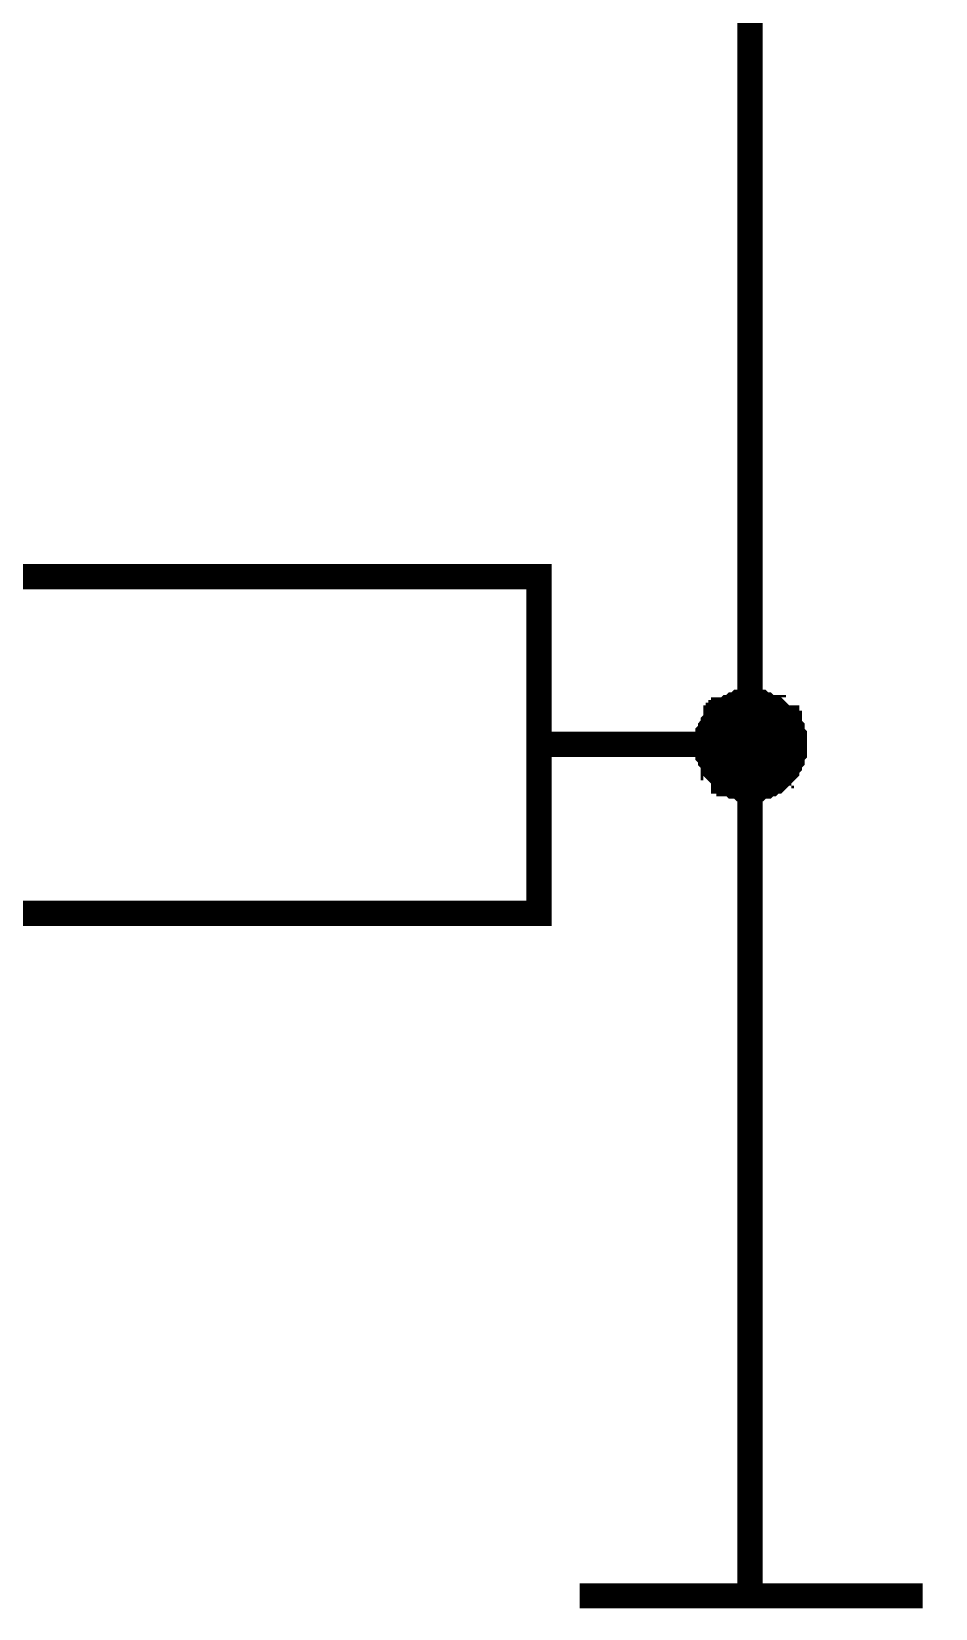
# Model space of a CAD drawing. Header units: millimetres. Extents: x 0 to 841, y 0 to 594.
# Drawn here: x 501.46 to 512.17, y 287.25 to 305.95 of the extents above; entities that cross this region are included whole.
import ezdxf

# ---------------------------------------------------------------- set-up
doc = ezdxf.new("R2010")
doc.units = ezdxf.units.MM
doc.layers.add('Sheet', color=255, linetype='Continuous')

msp = doc.modelspace()

# ---------------------------------------------------------------- linework, layer by layer
at = {"layer": 'Sheet', "const_width": 0.3}
for points in [[(509.973, 307.501), (509.973, 304.984)], [(509.973, 304.984), (509.973, 297.497), (509.973, 292.495)], [(509.476, 297.497), (509.476, 297.528), (509.476, 297.559), (509.476, 297.559), (509.476, 297.59), (509.476, 297.621), (509.507, 297.652), (509.507, 297.683), (509.507, 297.683), (509.538, 297.715), (509.538, 297.746), (509.538, 297.746), (509.569, 297.777), (509.569, 297.808), (509.6, 297.808), (509.6, 297.839), (509.631, 297.839), (509.631, 297.87), (509.662, 297.87), (509.662, 297.901), (509.693, 297.901), (509.724, 297.932), (509.724, 297.932), (509.755, 297.932), (509.786, 297.963), (509.786, 297.963), (509.817, 297.963), (509.848, 297.994), (509.88, 297.994), (509.911, 297.994), (509.911, 297.994), (509.942, 297.994), (509.973, 297.994)], [(509.476, 297.497), (509.476, 297.528), (509.476, 297.559), (509.476, 297.559), (509.476, 297.59), (509.476, 297.621), (509.507, 297.652), (509.507, 297.683), (509.507, 297.683), (509.538, 297.715), (509.538, 297.746), (509.538, 297.746), (509.569, 297.777), (509.569, 297.808), (509.6, 297.808), (509.6, 297.839), (509.631, 297.839), (509.631, 297.87), (509.662, 297.87), (509.662, 297.901), (509.693, 297.901), (509.724, 297.932), (509.724, 297.932), (509.755, 297.932), (509.786, 297.963), (509.786, 297.963), (509.817, 297.963), (509.848, 297.994), (509.88, 297.994), (509.911, 297.994), (509.911, 297.994), (509.942, 297.994), (509.973, 297.994)], [(509.476, 297.497), (509.476, 297.528), (509.476, 297.559), (509.476, 297.559), (509.476, 297.59), (509.476, 297.621), (509.507, 297.652), (509.507, 297.683), (509.507, 297.683), (509.538, 297.715), (509.538, 297.746), (509.538, 297.746), (509.569, 297.777), (509.569, 297.808), (509.6, 297.808), (509.6, 297.839), (509.631, 297.839), (509.631, 297.87), (509.662, 297.87), (509.662, 297.901), (509.693, 297.901), (509.724, 297.932), (509.724, 297.932), (509.755, 297.932), (509.786, 297.963), (509.786, 297.963), (509.817, 297.963), (509.848, 297.994), (509.88, 297.994), (509.911, 297.994), (509.911, 297.994), (509.942, 297.994), (509.973, 297.994)], [(509.476, 297.497), (509.476, 297.528), (509.476, 297.559), (509.476, 297.559), (509.476, 297.59), (509.476, 297.621), (509.507, 297.652), (509.507, 297.683), (509.507, 297.683), (509.538, 297.715), (509.538, 297.746), (509.538, 297.746), (509.569, 297.777), (509.569, 297.808), (509.6, 297.808), (509.6, 297.839), (509.631, 297.839), (509.631, 297.87), (509.662, 297.87), (509.662, 297.901), (509.693, 297.901), (509.724, 297.932), (509.724, 297.932), (509.755, 297.932), (509.786, 297.963), (509.786, 297.963), (509.817, 297.963), (509.848, 297.994), (509.88, 297.994), (509.911, 297.994), (509.911, 297.994), (509.942, 297.994), (509.973, 297.994)], [(509.476, 297.497), (509.476, 297.528), (509.476, 297.559), (509.476, 297.559), (509.476, 297.59), (509.476, 297.621), (509.507, 297.652), (509.507, 297.683), (509.507, 297.683), (509.538, 297.715), (509.538, 297.746), (509.538, 297.746), (509.569, 297.777), (509.569, 297.808), (509.6, 297.808), (509.6, 297.839), (509.631, 297.839), (509.631, 297.87), (509.662, 297.87), (509.662, 297.901), (509.693, 297.901), (509.724, 297.932), (509.724, 297.932), (509.755, 297.932), (509.786, 297.963), (509.786, 297.963), (509.817, 297.963), (509.848, 297.994), (509.88, 297.994), (509.911, 297.994), (509.911, 297.994), (509.942, 297.994), (509.973, 297.994)], [(509.476, 297.497), (509.476, 297.528), (509.476, 297.559), (509.476, 297.559), (509.476, 297.59), (509.476, 297.621), (509.507, 297.652), (509.507, 297.683), (509.507, 297.683), (509.538, 297.715), (509.538, 297.746), (509.538, 297.746), (509.569, 297.777), (509.569, 297.808), (509.6, 297.808), (509.6, 297.839), (509.631, 297.839), (509.631, 297.87), (509.662, 297.87), (509.662, 297.901), (509.693, 297.901), (509.724, 297.932), (509.724, 297.932), (509.755, 297.932), (509.786, 297.963), (509.786, 297.963), (509.817, 297.963), (509.848, 297.994), (509.88, 297.994), (509.911, 297.994), (509.911, 297.994), (509.942, 297.994), (509.973, 297.994)], [(509.476, 297.497), (509.476, 297.528), (509.476, 297.559), (509.476, 297.559), (509.476, 297.59), (509.476, 297.621), (509.507, 297.652), (509.507, 297.683), (509.507, 297.683), (509.538, 297.715), (509.538, 297.746), (509.538, 297.746), (509.569, 297.777), (509.569, 297.808), (509.6, 297.808), (509.6, 297.839), (509.631, 297.839), (509.631, 297.87), (509.662, 297.87), (509.662, 297.901), (509.693, 297.901), (509.724, 297.932), (509.724, 297.932), (509.755, 297.932), (509.786, 297.963), (509.786, 297.963), (509.817, 297.963), (509.848, 297.994), (509.88, 297.994), (509.911, 297.994), (509.911, 297.994), (509.942, 297.994), (509.973, 297.994)], [(509.476, 297.497), (509.476, 297.528), (509.476, 297.559), (509.476, 297.559), (509.476, 297.59), (509.476, 297.621), (509.507, 297.652), (509.507, 297.683), (509.507, 297.683), (509.538, 297.715), (509.538, 297.746), (509.538, 297.746), (509.569, 297.777), (509.569, 297.808), (509.6, 297.808), (509.6, 297.839), (509.631, 297.839), (509.631, 297.87), (509.662, 297.87), (509.662, 297.901), (509.693, 297.901), (509.724, 297.932), (509.724, 297.932), (509.755, 297.932), (509.786, 297.963), (509.786, 297.963), (509.817, 297.963), (509.848, 297.994), (509.88, 297.994), (509.911, 297.994), (509.911, 297.994), (509.942, 297.994), (509.973, 297.994)], [(509.476, 297.497), (509.476, 297.528), (509.476, 297.559), (509.476, 297.559), (509.476, 297.59), (509.476, 297.621), (509.507, 297.652), (509.507, 297.683), (509.507, 297.683), (509.538, 297.715), (509.538, 297.746), (509.538, 297.746), (509.569, 297.777), (509.569, 297.808), (509.6, 297.808), (509.6, 297.839), (509.631, 297.839), (509.631, 297.87), (509.662, 297.87), (509.662, 297.901), (509.693, 297.901), (509.724, 297.932), (509.724, 297.932), (509.755, 297.932), (509.786, 297.963), (509.786, 297.963), (509.817, 297.963), (509.848, 297.994), (509.88, 297.994), (509.911, 297.994), (509.911, 297.994), (509.942, 297.994), (509.973, 297.994)], [(509.476, 297.497), (509.476, 297.528), (509.476, 297.559), (509.476, 297.559), (509.476, 297.59), (509.476, 297.621), (509.507, 297.652), (509.507, 297.683), (509.507, 297.683), (509.538, 297.715), (509.538, 297.746), (509.538, 297.746), (509.569, 297.777), (509.569, 297.808), (509.6, 297.808), (509.6, 297.839), (509.631, 297.839), (509.631, 297.87), (509.662, 297.87), (509.662, 297.901), (509.693, 297.901), (509.724, 297.932), (509.724, 297.932), (509.755, 297.932), (509.786, 297.963), (509.786, 297.963), (509.817, 297.963), (509.848, 297.994), (509.88, 297.994), (509.911, 297.994), (509.911, 297.994), (509.942, 297.994), (509.973, 297.994)], [(509.973, 297.994), (509.973, 297.994)], [(509.973, 297.994), (510.004, 297.994), (510.035, 297.994), (510.035, 297.994), (510.066, 297.994), (510.097, 297.994), (510.128, 297.963), (510.159, 297.963), (510.159, 297.963), (510.19, 297.932), (510.221, 297.932), (510.252, 297.932), (510.252, 297.901), (510.283, 297.901), (510.314, 297.87), (510.314, 297.87), (510.345, 297.839), (510.345, 297.839), (510.376, 297.808), (510.407, 297.808), (510.407, 297.777), (510.407, 297.746), (510.439, 297.746), (510.439, 297.715), (510.47, 297.683), (510.47, 297.683), (510.47, 297.652), (510.47, 297.621), (510.501, 297.59), (510.501, 297.559), (510.501, 297.559), (510.501, 297.528), (510.501, 297.497)], [(509.973, 297.994), (509.973, 297.994)], [(509.973, 297.994), (510.004, 297.994), (510.035, 297.994), (510.035, 297.994), (510.066, 297.994), (510.097, 297.994), (510.128, 297.963), (510.159, 297.963), (510.159, 297.963), (510.19, 297.932), (510.221, 297.932), (510.252, 297.932), (510.252, 297.901), (510.283, 297.901), (510.314, 297.87), (510.314, 297.87), (510.345, 297.839), (510.345, 297.839), (510.376, 297.808), (510.407, 297.808), (510.407, 297.777), (510.407, 297.746), (510.439, 297.746), (510.439, 297.715), (510.47, 297.683), (510.47, 297.683), (510.47, 297.652), (510.47, 297.621), (510.501, 297.59), (510.501, 297.559), (510.501, 297.559), (510.501, 297.528), (510.501, 297.497)], [(509.973, 297.994), (509.973, 297.994)], [(509.973, 297.994), (510.004, 297.994), (510.035, 297.994), (510.035, 297.994), (510.066, 297.994), (510.097, 297.994), (510.128, 297.963), (510.159, 297.963), (510.159, 297.963), (510.19, 297.932), (510.221, 297.932), (510.252, 297.932), (510.252, 297.901), (510.283, 297.901), (510.314, 297.87), (510.314, 297.87), (510.345, 297.839), (510.345, 297.839), (510.376, 297.808), (510.407, 297.808), (510.407, 297.777), (510.407, 297.746), (510.439, 297.746), (510.439, 297.715), (510.47, 297.683), (510.47, 297.683), (510.47, 297.652), (510.47, 297.621), (510.501, 297.59), (510.501, 297.559), (510.501, 297.559), (510.501, 297.528), (510.501, 297.497)], [(509.973, 297.994), (509.973, 297.994)], [(509.973, 297.994), (510.004, 297.994), (510.035, 297.994), (510.035, 297.994), (510.066, 297.994), (510.097, 297.994), (510.128, 297.963), (510.159, 297.963), (510.159, 297.963), (510.19, 297.932), (510.221, 297.932), (510.252, 297.932), (510.252, 297.901), (510.283, 297.901), (510.314, 297.87), (510.314, 297.87), (510.345, 297.839), (510.345, 297.839), (510.376, 297.808), (510.407, 297.808), (510.407, 297.777), (510.407, 297.746), (510.439, 297.746), (510.439, 297.715), (510.47, 297.683), (510.47, 297.683), (510.47, 297.652), (510.47, 297.621), (510.501, 297.59), (510.501, 297.559), (510.501, 297.559), (510.501, 297.528), (510.501, 297.497)], [(509.973, 297.994), (509.973, 297.994)], [(509.973, 297.994), (510.004, 297.994), (510.035, 297.994), (510.035, 297.994), (510.066, 297.994), (510.097, 297.994), (510.128, 297.963), (510.159, 297.963), (510.159, 297.963), (510.19, 297.932), (510.221, 297.932), (510.252, 297.932), (510.252, 297.901), (510.283, 297.901), (510.314, 297.87), (510.314, 297.87), (510.345, 297.839), (510.345, 297.839), (510.376, 297.808), (510.407, 297.808), (510.407, 297.777), (510.407, 297.746), (510.439, 297.746), (510.439, 297.715), (510.47, 297.683), (510.47, 297.683), (510.47, 297.652), (510.47, 297.621), (510.501, 297.59), (510.501, 297.559), (510.501, 297.559), (510.501, 297.528), (510.501, 297.497)], [(509.973, 297.994), (509.973, 297.994)], [(509.973, 297.994), (510.004, 297.994), (510.035, 297.994), (510.035, 297.994), (510.066, 297.994), (510.097, 297.994), (510.128, 297.963), (510.159, 297.963), (510.159, 297.963), (510.19, 297.932), (510.221, 297.932), (510.252, 297.932), (510.252, 297.901), (510.283, 297.901), (510.314, 297.87), (510.314, 297.87), (510.345, 297.839), (510.345, 297.839), (510.376, 297.808), (510.407, 297.808), (510.407, 297.777), (510.407, 297.746), (510.439, 297.746), (510.439, 297.715), (510.47, 297.683), (510.47, 297.683), (510.47, 297.652), (510.47, 297.621), (510.501, 297.59), (510.501, 297.559), (510.501, 297.559), (510.501, 297.528), (510.501, 297.497)], [(509.973, 297.994), (509.973, 297.994)], [(509.973, 297.994), (510.004, 297.994), (510.035, 297.994), (510.035, 297.994), (510.066, 297.994), (510.097, 297.994), (510.128, 297.963), (510.159, 297.963), (510.159, 297.963), (510.19, 297.932), (510.221, 297.932), (510.252, 297.932), (510.252, 297.901), (510.283, 297.901), (510.314, 297.87), (510.314, 297.87), (510.345, 297.839), (510.345, 297.839), (510.376, 297.808), (510.407, 297.808), (510.407, 297.777), (510.407, 297.746), (510.439, 297.746), (510.439, 297.715), (510.47, 297.683), (510.47, 297.683), (510.47, 297.652), (510.47, 297.621), (510.501, 297.59), (510.501, 297.559), (510.501, 297.559), (510.501, 297.528), (510.501, 297.497)], [(509.973, 297.994), (509.973, 297.994)], [(509.973, 297.994), (510.004, 297.994), (510.035, 297.994), (510.035, 297.994), (510.066, 297.994), (510.097, 297.994), (510.128, 297.963), (510.159, 297.963), (510.159, 297.963), (510.19, 297.932), (510.221, 297.932), (510.252, 297.932), (510.252, 297.901), (510.283, 297.901), (510.314, 297.87), (510.314, 297.87), (510.345, 297.839), (510.345, 297.839), (510.376, 297.808), (510.407, 297.808), (510.407, 297.777), (510.407, 297.746), (510.439, 297.746), (510.439, 297.715), (510.47, 297.683), (510.47, 297.683), (510.47, 297.652), (510.47, 297.621), (510.501, 297.59), (510.501, 297.559), (510.501, 297.559), (510.501, 297.528), (510.501, 297.497)], [(509.973, 297.994), (509.973, 297.994)], [(509.973, 297.994), (510.004, 297.994), (510.035, 297.994), (510.035, 297.994), (510.066, 297.994), (510.097, 297.994), (510.128, 297.963), (510.159, 297.963), (510.159, 297.963), (510.19, 297.932), (510.221, 297.932), (510.252, 297.932), (510.252, 297.901), (510.283, 297.901), (510.314, 297.87), (510.314, 297.87), (510.345, 297.839), (510.345, 297.839), (510.376, 297.808), (510.407, 297.808), (510.407, 297.777), (510.407, 297.746), (510.439, 297.746), (510.439, 297.715), (510.47, 297.683), (510.47, 297.683), (510.47, 297.652), (510.47, 297.621), (510.501, 297.59), (510.501, 297.559), (510.501, 297.559), (510.501, 297.528), (510.501, 297.497)], [(509.973, 297.994), (509.973, 297.994)], [(509.973, 297.994), (510.004, 297.994), (510.035, 297.994), (510.035, 297.994), (510.066, 297.994), (510.097, 297.994), (510.128, 297.963), (510.159, 297.963), (510.159, 297.963), (510.19, 297.932), (510.221, 297.932), (510.252, 297.932), (510.252, 297.901), (510.283, 297.901), (510.314, 297.87), (510.314, 297.87), (510.345, 297.839), (510.345, 297.839), (510.376, 297.808), (510.407, 297.808), (510.407, 297.777), (510.407, 297.746), (510.439, 297.746), (510.439, 297.715), (510.47, 297.683), (510.47, 297.683), (510.47, 297.652), (510.47, 297.621), (510.501, 297.59), (510.501, 297.559), (510.501, 297.559), (510.501, 297.528), (510.501, 297.497)], [(507.488, 297.497), (509.973, 297.497)], [(509.973, 296.969), (509.942, 296.969), (509.911, 296.969), (509.911, 296.969), (509.88, 296.969), (509.848, 297), (509.817, 297), (509.786, 297), (509.786, 297), (509.755, 297.031), (509.724, 297.031), (509.724, 297.062), (509.693, 297.062), (509.662, 297.062), (509.662, 297.093), (509.631, 297.124), (509.631, 297.124), (509.6, 297.155), (509.6, 297.155), (509.569, 297.186), (509.569, 297.217), (509.538, 297.217), (509.538, 297.249), (509.538, 297.28), (509.507, 297.311), (509.507, 297.311), (509.507, 297.342), (509.476, 297.373), (509.476, 297.404), (509.476, 297.435), (509.476, 297.435), (509.476, 297.466), (509.476, 297.497)], [(509.476, 297.497), (509.476, 297.497)], [(509.973, 296.969), (509.942, 296.969), (509.911, 296.969), (509.911, 296.969), (509.88, 296.969), (509.848, 297), (509.817, 297), (509.786, 297), (509.786, 297), (509.755, 297.031), (509.724, 297.031), (509.724, 297.062), (509.693, 297.062), (509.662, 297.062), (509.662, 297.093), (509.631, 297.124), (509.631, 297.124), (509.6, 297.155), (509.6, 297.155), (509.569, 297.186), (509.569, 297.217), (509.538, 297.217), (509.538, 297.249), (509.538, 297.28), (509.507, 297.311), (509.507, 297.311), (509.507, 297.342), (509.476, 297.373), (509.476, 297.404), (509.476, 297.435), (509.476, 297.435), (509.476, 297.466), (509.476, 297.497)], [(509.476, 297.497), (509.476, 297.497)], [(509.973, 296.969), (509.942, 296.969), (509.911, 296.969), (509.911, 296.969), (509.88, 296.969), (509.848, 297), (509.817, 297), (509.786, 297), (509.786, 297), (509.755, 297.031), (509.724, 297.031), (509.724, 297.062), (509.693, 297.062), (509.662, 297.062), (509.662, 297.093), (509.631, 297.124), (509.631, 297.124), (509.6, 297.155), (509.6, 297.155), (509.569, 297.186), (509.569, 297.217), (509.538, 297.217), (509.538, 297.249), (509.538, 297.28), (509.507, 297.311), (509.507, 297.311), (509.507, 297.342), (509.476, 297.373), (509.476, 297.404), (509.476, 297.435), (509.476, 297.435), (509.476, 297.466), (509.476, 297.497)], [(509.476, 297.497), (509.476, 297.497)], [(509.973, 296.969), (509.942, 296.969), (509.911, 296.969), (509.911, 296.969), (509.88, 296.969), (509.848, 297), (509.817, 297), (509.786, 297), (509.786, 297), (509.755, 297.031), (509.724, 297.031), (509.724, 297.062), (509.693, 297.062), (509.662, 297.062), (509.662, 297.093), (509.631, 297.124), (509.631, 297.124), (509.6, 297.155), (509.6, 297.155), (509.569, 297.186), (509.569, 297.217), (509.538, 297.217), (509.538, 297.249), (509.538, 297.28), (509.507, 297.311), (509.507, 297.311), (509.507, 297.342), (509.476, 297.373), (509.476, 297.404), (509.476, 297.435), (509.476, 297.435), (509.476, 297.466), (509.476, 297.497)], [(509.476, 297.497), (509.476, 297.497)], [(509.973, 296.969), (509.942, 296.969), (509.911, 296.969), (509.911, 296.969), (509.88, 296.969), (509.848, 297), (509.817, 297), (509.786, 297), (509.786, 297), (509.755, 297.031), (509.724, 297.031), (509.724, 297.062), (509.693, 297.062), (509.662, 297.062), (509.662, 297.093), (509.631, 297.124), (509.631, 297.124), (509.6, 297.155), (509.6, 297.155), (509.569, 297.186), (509.569, 297.217), (509.538, 297.217), (509.538, 297.249), (509.538, 297.28), (509.507, 297.311), (509.507, 297.311), (509.507, 297.342), (509.476, 297.373), (509.476, 297.404), (509.476, 297.435), (509.476, 297.435), (509.476, 297.466), (509.476, 297.497)], [(509.476, 297.497), (509.476, 297.497)], [(509.973, 296.969), (509.942, 296.969), (509.911, 296.969), (509.911, 296.969), (509.88, 296.969), (509.848, 297), (509.817, 297), (509.786, 297), (509.786, 297), (509.755, 297.031), (509.724, 297.031), (509.724, 297.062), (509.693, 297.062), (509.662, 297.062), (509.662, 297.093), (509.631, 297.124), (509.631, 297.124), (509.6, 297.155), (509.6, 297.155), (509.569, 297.186), (509.569, 297.217), (509.538, 297.217), (509.538, 297.249), (509.538, 297.28), (509.507, 297.311), (509.507, 297.311), (509.507, 297.342), (509.476, 297.373), (509.476, 297.404), (509.476, 297.435), (509.476, 297.435), (509.476, 297.466), (509.476, 297.497)], [(509.476, 297.497), (509.476, 297.497)], [(509.973, 296.969), (509.942, 296.969), (509.911, 296.969), (509.911, 296.969), (509.88, 296.969), (509.848, 297), (509.817, 297), (509.786, 297), (509.786, 297), (509.755, 297.031), (509.724, 297.031), (509.724, 297.062), (509.693, 297.062), (509.662, 297.062), (509.662, 297.093), (509.631, 297.124), (509.631, 297.124), (509.6, 297.155), (509.6, 297.155), (509.569, 297.186), (509.569, 297.217), (509.538, 297.217), (509.538, 297.249), (509.538, 297.28), (509.507, 297.311), (509.507, 297.311), (509.507, 297.342), (509.476, 297.373), (509.476, 297.404), (509.476, 297.435), (509.476, 297.435), (509.476, 297.466), (509.476, 297.497)], [(509.476, 297.497), (509.476, 297.497)], [(509.973, 296.969), (509.942, 296.969), (509.911, 296.969), (509.911, 296.969), (509.88, 296.969), (509.848, 297), (509.817, 297), (509.786, 297), (509.786, 297), (509.755, 297.031), (509.724, 297.031), (509.724, 297.062), (509.693, 297.062), (509.662, 297.062), (509.662, 297.093), (509.631, 297.124), (509.631, 297.124), (509.6, 297.155), (509.6, 297.155), (509.569, 297.186), (509.569, 297.217), (509.538, 297.217), (509.538, 297.249), (509.538, 297.28), (509.507, 297.311), (509.507, 297.311), (509.507, 297.342), (509.476, 297.373), (509.476, 297.404), (509.476, 297.435), (509.476, 297.435), (509.476, 297.466), (509.476, 297.497)], [(509.476, 297.497), (509.476, 297.497)], [(509.973, 296.969), (509.942, 296.969), (509.911, 296.969), (509.911, 296.969), (509.88, 296.969), (509.848, 297), (509.817, 297), (509.786, 297), (509.786, 297), (509.755, 297.031), (509.724, 297.031), (509.724, 297.062), (509.693, 297.062), (509.662, 297.062), (509.662, 297.093), (509.631, 297.124), (509.631, 297.124), (509.6, 297.155), (509.6, 297.155), (509.569, 297.186), (509.569, 297.217), (509.538, 297.217), (509.538, 297.249), (509.538, 297.28), (509.507, 297.311), (509.507, 297.311), (509.507, 297.342), (509.476, 297.373), (509.476, 297.404), (509.476, 297.435), (509.476, 297.435), (509.476, 297.466), (509.476, 297.497)], [(509.476, 297.497), (509.476, 297.497)], [(509.973, 296.969), (509.942, 296.969), (509.911, 296.969), (509.911, 296.969), (509.88, 296.969), (509.848, 297), (509.817, 297), (509.786, 297), (509.786, 297), (509.755, 297.031), (509.724, 297.031), (509.724, 297.062), (509.693, 297.062), (509.662, 297.062), (509.662, 297.093), (509.631, 297.124), (509.631, 297.124), (509.6, 297.155), (509.6, 297.155), (509.569, 297.186), (509.569, 297.217), (509.538, 297.217), (509.538, 297.249), (509.538, 297.28), (509.507, 297.311), (509.507, 297.311), (509.507, 297.342), (509.476, 297.373), (509.476, 297.404), (509.476, 297.435), (509.476, 297.435), (509.476, 297.466), (509.476, 297.497)], [(509.476, 297.497), (509.476, 297.497)], [(510.501, 297.497), (510.501, 297.466), (510.501, 297.435), (510.501, 297.435), (510.501, 297.404), (510.47, 297.373), (510.47, 297.342), (510.47, 297.311), (510.47, 297.311), (510.439, 297.28), (510.439, 297.249), (510.407, 297.217), (510.407, 297.217), (510.407, 297.186), (510.376, 297.155), (510.345, 297.155), (510.345, 297.124), (510.314, 297.124), (510.314, 297.093), (510.283, 297.062), (510.252, 297.062), (510.252, 297.062), (510.221, 297.031), (510.19, 297.031), (510.159, 297), (510.159, 297), (510.128, 297), (510.097, 297), (510.066, 296.969), (510.035, 296.969), (510.035, 296.969), (510.004, 296.969), (509.973, 296.969)], [(510.501, 297.497), (510.501, 297.466), (510.501, 297.435), (510.501, 297.435), (510.501, 297.404), (510.47, 297.373), (510.47, 297.342), (510.47, 297.311), (510.47, 297.311), (510.439, 297.28), (510.439, 297.249), (510.407, 297.217), (510.407, 297.217), (510.407, 297.186), (510.376, 297.155), (510.345, 297.155), (510.345, 297.124), (510.314, 297.124), (510.314, 297.093), (510.283, 297.062), (510.252, 297.062), (510.252, 297.062), (510.221, 297.031), (510.19, 297.031), (510.159, 297), (510.159, 297), (510.128, 297), (510.097, 297), (510.066, 296.969), (510.035, 296.969), (510.035, 296.969), (510.004, 296.969), (509.973, 296.969)], [(510.501, 297.497), (510.501, 297.466), (510.501, 297.435), (510.501, 297.435), (510.501, 297.404), (510.47, 297.373), (510.47, 297.342), (510.47, 297.311), (510.47, 297.311), (510.439, 297.28), (510.439, 297.249), (510.407, 297.217), (510.407, 297.217), (510.407, 297.186), (510.376, 297.155), (510.345, 297.155), (510.345, 297.124), (510.314, 297.124), (510.314, 297.093), (510.283, 297.062), (510.252, 297.062), (510.252, 297.062), (510.221, 297.031), (510.19, 297.031), (510.159, 297), (510.159, 297), (510.128, 297), (510.097, 297), (510.066, 296.969), (510.035, 296.969), (510.035, 296.969), (510.004, 296.969), (509.973, 296.969)], [(510.501, 297.497), (510.501, 297.466), (510.501, 297.435), (510.501, 297.435), (510.501, 297.404), (510.47, 297.373), (510.47, 297.342), (510.47, 297.311), (510.47, 297.311), (510.439, 297.28), (510.439, 297.249), (510.407, 297.217), (510.407, 297.217), (510.407, 297.186), (510.376, 297.155), (510.345, 297.155), (510.345, 297.124), (510.314, 297.124), (510.314, 297.093), (510.283, 297.062), (510.252, 297.062), (510.252, 297.062), (510.221, 297.031), (510.19, 297.031), (510.159, 297), (510.159, 297), (510.128, 297), (510.097, 297), (510.066, 296.969), (510.035, 296.969), (510.035, 296.969), (510.004, 296.969), (509.973, 296.969)], [(510.501, 297.497), (510.501, 297.466), (510.501, 297.435), (510.501, 297.435), (510.501, 297.404), (510.47, 297.373), (510.47, 297.342), (510.47, 297.311), (510.47, 297.311), (510.439, 297.28), (510.439, 297.249), (510.407, 297.217), (510.407, 297.217), (510.407, 297.186), (510.376, 297.155), (510.345, 297.155), (510.345, 297.124), (510.314, 297.124), (510.314, 297.093), (510.283, 297.062), (510.252, 297.062), (510.252, 297.062), (510.221, 297.031), (510.19, 297.031), (510.159, 297), (510.159, 297), (510.128, 297), (510.097, 297), (510.066, 296.969), (510.035, 296.969), (510.035, 296.969), (510.004, 296.969), (509.973, 296.969)], [(510.501, 297.497), (510.501, 297.466), (510.501, 297.435), (510.501, 297.435), (510.501, 297.404), (510.47, 297.373), (510.47, 297.342), (510.47, 297.311), (510.47, 297.311), (510.439, 297.28), (510.439, 297.249), (510.407, 297.217), (510.407, 297.217), (510.407, 297.186), (510.376, 297.155), (510.345, 297.155), (510.345, 297.124), (510.314, 297.124), (510.314, 297.093), (510.283, 297.062), (510.252, 297.062), (510.252, 297.062), (510.221, 297.031), (510.19, 297.031), (510.159, 297), (510.159, 297), (510.128, 297), (510.097, 297), (510.066, 296.969), (510.035, 296.969), (510.035, 296.969), (510.004, 296.969), (509.973, 296.969)], [(510.501, 297.497), (510.501, 297.466), (510.501, 297.435), (510.501, 297.435), (510.501, 297.404), (510.47, 297.373), (510.47, 297.342), (510.47, 297.311), (510.47, 297.311), (510.439, 297.28), (510.439, 297.249), (510.407, 297.217), (510.407, 297.217), (510.407, 297.186), (510.376, 297.155), (510.345, 297.155), (510.345, 297.124), (510.314, 297.124), (510.314, 297.093), (510.283, 297.062), (510.252, 297.062), (510.252, 297.062), (510.221, 297.031), (510.19, 297.031), (510.159, 297), (510.159, 297), (510.128, 297), (510.097, 297), (510.066, 296.969), (510.035, 296.969), (510.035, 296.969), (510.004, 296.969), (509.973, 296.969)], [(510.501, 297.497), (510.501, 297.466), (510.501, 297.435), (510.501, 297.435), (510.501, 297.404), (510.47, 297.373), (510.47, 297.342), (510.47, 297.311), (510.47, 297.311), (510.439, 297.28), (510.439, 297.249), (510.407, 297.217), (510.407, 297.217), (510.407, 297.186), (510.376, 297.155), (510.345, 297.155), (510.345, 297.124), (510.314, 297.124), (510.314, 297.093), (510.283, 297.062), (510.252, 297.062), (510.252, 297.062), (510.221, 297.031), (510.19, 297.031), (510.159, 297), (510.159, 297), (510.128, 297), (510.097, 297), (510.066, 296.969), (510.035, 296.969), (510.035, 296.969), (510.004, 296.969), (509.973, 296.969)], [(510.501, 297.497), (510.501, 297.466), (510.501, 297.435), (510.501, 297.435), (510.501, 297.404), (510.47, 297.373), (510.47, 297.342), (510.47, 297.311), (510.47, 297.311), (510.439, 297.28), (510.439, 297.249), (510.407, 297.217), (510.407, 297.217), (510.407, 297.186), (510.376, 297.155), (510.345, 297.155), (510.345, 297.124), (510.314, 297.124), (510.314, 297.093), (510.283, 297.062), (510.252, 297.062), (510.252, 297.062), (510.221, 297.031), (510.19, 297.031), (510.159, 297), (510.159, 297), (510.128, 297), (510.097, 297), (510.066, 296.969), (510.035, 296.969), (510.035, 296.969), (510.004, 296.969), (509.973, 296.969)], [(510.501, 297.497), (510.501, 297.466), (510.501, 297.435), (510.501, 297.435), (510.501, 297.404), (510.47, 297.373), (510.47, 297.342), (510.47, 297.311), (510.47, 297.311), (510.439, 297.28), (510.439, 297.249), (510.407, 297.217), (510.407, 297.217), (510.407, 297.186), (510.376, 297.155), (510.345, 297.155), (510.345, 297.124), (510.314, 297.124), (510.314, 297.093), (510.283, 297.062), (510.252, 297.062), (510.252, 297.062), (510.221, 297.031), (510.19, 297.031), (510.159, 297), (510.159, 297), (510.128, 297), (510.097, 297), (510.066, 296.969), (510.035, 296.969), (510.035, 296.969), (510.004, 296.969), (509.973, 296.969)], [(510.501, 297.497), (510.501, 297.497), (510.501, 297.497), (510.501, 297.497), (510.501, 297.497), (510.501, 297.497), (510.501, 297.497), (510.501, 297.497), (510.501, 297.497), (510.501, 297.497), (510.501, 297.497), (510.501, 297.497), (510.501, 297.497), (510.501, 297.497), (510.501, 297.497), (510.501, 297.497), (510.501, 297.497), (510.501, 297.497), (510.501, 297.497), (510.501, 297.497), (510.501, 297.497), (510.501, 297.497), (510.501, 297.497), (510.501, 297.497), (510.501, 297.497), (510.501, 297.497), (510.501, 297.497), (510.501, 297.497), (510.501, 297.497), (510.501, 297.497), (510.501, 297.497), (510.501, 297.497), (510.501, 297.497)], [(510.501, 297.497), (510.501, 297.497)], [(510.501, 297.497), (510.501, 297.497), (510.501, 297.497), (510.501, 297.497), (510.501, 297.497), (510.501, 297.497), (510.501, 297.497), (510.501, 297.497), (510.501, 297.497), (510.501, 297.497), (510.501, 297.497), (510.501, 297.497), (510.501, 297.497), (510.501, 297.497), (510.501, 297.497), (510.501, 297.497), (510.501, 297.497), (510.501, 297.497), (510.501, 297.497), (510.501, 297.497), (510.501, 297.497), (510.501, 297.497), (510.501, 297.497), (510.501, 297.497), (510.501, 297.497), (510.501, 297.497), (510.501, 297.497), (510.501, 297.497), (510.501, 297.497), (510.501, 297.497), (510.501, 297.497), (510.501, 297.497), (510.501, 297.497)], [(510.501, 297.497), (510.501, 297.497)], [(510.501, 297.497), (510.501, 297.497), (510.501, 297.497), (510.501, 297.497), (510.501, 297.497), (510.501, 297.497), (510.501, 297.497), (510.501, 297.497), (510.501, 297.497), (510.501, 297.497), (510.501, 297.497), (510.501, 297.497), (510.501, 297.497), (510.501, 297.497), (510.501, 297.497), (510.501, 297.497), (510.501, 297.497), (510.501, 297.497), (510.501, 297.497), (510.501, 297.497), (510.501, 297.497), (510.501, 297.497), (510.501, 297.497), (510.501, 297.497), (510.501, 297.497), (510.501, 297.497), (510.501, 297.497), (510.501, 297.497), (510.501, 297.497), (510.501, 297.497), (510.501, 297.497), (510.501, 297.497), (510.501, 297.497)], [(510.501, 297.497), (510.501, 297.497)], [(510.501, 297.497), (510.501, 297.497), (510.501, 297.497), (510.501, 297.497), (510.501, 297.497), (510.501, 297.497), (510.501, 297.497), (510.501, 297.497), (510.501, 297.497), (510.501, 297.497), (510.501, 297.497), (510.501, 297.497), (510.501, 297.497), (510.501, 297.497), (510.501, 297.497), (510.501, 297.497), (510.501, 297.497), (510.501, 297.497), (510.501, 297.497), (510.501, 297.497), (510.501, 297.497), (510.501, 297.497), (510.501, 297.497), (510.501, 297.497), (510.501, 297.497), (510.501, 297.497), (510.501, 297.497), (510.501, 297.497), (510.501, 297.497), (510.501, 297.497), (510.501, 297.497), (510.501, 297.497), (510.501, 297.497)], [(510.501, 297.497), (510.501, 297.497)], [(510.501, 297.497), (510.501, 297.497), (510.501, 297.497), (510.501, 297.497), (510.501, 297.497), (510.501, 297.497), (510.501, 297.497), (510.501, 297.497), (510.501, 297.497), (510.501, 297.497), (510.501, 297.497), (510.501, 297.497), (510.501, 297.497), (510.501, 297.497), (510.501, 297.497), (510.501, 297.497), (510.501, 297.497), (510.501, 297.497), (510.501, 297.497), (510.501, 297.497), (510.501, 297.497), (510.501, 297.497), (510.501, 297.497), (510.501, 297.497), (510.501, 297.497), (510.501, 297.497), (510.501, 297.497), (510.501, 297.497), (510.501, 297.497), (510.501, 297.497), (510.501, 297.497), (510.501, 297.497), (510.501, 297.497)], [(510.501, 297.497), (510.501, 297.497)], [(510.501, 297.497), (510.501, 297.497), (510.501, 297.497), (510.501, 297.497), (510.501, 297.497), (510.501, 297.497), (510.501, 297.497), (510.501, 297.497), (510.501, 297.497), (510.501, 297.497), (510.501, 297.497), (510.501, 297.497), (510.501, 297.497), (510.501, 297.497), (510.501, 297.497), (510.501, 297.497), (510.501, 297.497), (510.501, 297.497), (510.501, 297.497), (510.501, 297.497), (510.501, 297.497), (510.501, 297.497), (510.501, 297.497), (510.501, 297.497), (510.501, 297.497), (510.501, 297.497), (510.501, 297.497), (510.501, 297.497), (510.501, 297.497), (510.501, 297.497), (510.501, 297.497), (510.501, 297.497), (510.501, 297.497)], [(510.501, 297.497), (510.501, 297.497)], [(510.501, 297.497), (510.501, 297.497), (510.501, 297.497), (510.501, 297.497), (510.501, 297.497), (510.501, 297.497), (510.501, 297.497), (510.501, 297.497), (510.501, 297.497), (510.501, 297.497), (510.501, 297.497), (510.501, 297.497), (510.501, 297.497), (510.501, 297.497), (510.501, 297.497), (510.501, 297.497), (510.501, 297.497), (510.501, 297.497), (510.501, 297.497), (510.501, 297.497), (510.501, 297.497), (510.501, 297.497), (510.501, 297.497), (510.501, 297.497), (510.501, 297.497), (510.501, 297.497), (510.501, 297.497), (510.501, 297.497), (510.501, 297.497), (510.501, 297.497), (510.501, 297.497), (510.501, 297.497), (510.501, 297.497)], [(510.501, 297.497), (510.501, 297.497)], [(510.501, 297.497), (510.501, 297.497), (510.501, 297.497), (510.501, 297.497), (510.501, 297.497), (510.501, 297.497), (510.501, 297.497), (510.501, 297.497), (510.501, 297.497), (510.501, 297.497), (510.501, 297.497), (510.501, 297.497), (510.501, 297.497), (510.501, 297.497), (510.501, 297.497), (510.501, 297.497), (510.501, 297.497), (510.501, 297.497), (510.501, 297.497), (510.501, 297.497), (510.501, 297.497), (510.501, 297.497), (510.501, 297.497), (510.501, 297.497), (510.501, 297.497), (510.501, 297.497), (510.501, 297.497), (510.501, 297.497), (510.501, 297.497), (510.501, 297.497), (510.501, 297.497), (510.501, 297.497), (510.501, 297.497)], [(510.501, 297.497), (510.501, 297.497)], [(510.501, 297.497), (510.501, 297.497), (510.501, 297.497), (510.501, 297.497), (510.501, 297.497), (510.501, 297.497), (510.501, 297.497), (510.501, 297.497), (510.501, 297.497), (510.501, 297.497), (510.501, 297.497), (510.501, 297.497), (510.501, 297.497), (510.501, 297.497), (510.501, 297.497), (510.501, 297.497), (510.501, 297.497), (510.501, 297.497), (510.501, 297.497), (510.501, 297.497), (510.501, 297.497), (510.501, 297.497), (510.501, 297.497), (510.501, 297.497), (510.501, 297.497), (510.501, 297.497), (510.501, 297.497), (510.501, 297.497), (510.501, 297.497), (510.501, 297.497), (510.501, 297.497), (510.501, 297.497), (510.501, 297.497)], [(510.501, 297.497), (510.501, 297.497)], [(510.501, 297.497), (510.501, 297.497), (510.501, 297.497), (510.501, 297.497), (510.501, 297.497), (510.501, 297.497), (510.501, 297.497), (510.501, 297.497), (510.501, 297.497), (510.501, 297.497), (510.501, 297.497), (510.501, 297.497), (510.501, 297.497), (510.501, 297.497), (510.501, 297.497), (510.501, 297.497), (510.501, 297.497), (510.501, 297.497), (510.501, 297.497), (510.501, 297.497), (510.501, 297.497), (510.501, 297.497), (510.501, 297.497), (510.501, 297.497), (510.501, 297.497), (510.501, 297.497), (510.501, 297.497), (510.501, 297.497), (510.501, 297.497), (510.501, 297.497), (510.501, 297.497), (510.501, 297.497), (510.501, 297.497)], [(510.501, 297.497), (510.501, 297.497)], [(509.973, 292.495), (509.973, 287.4)], [(507.954, 287.4), (512.022, 287.4)]]:
    msp.add_lwpolyline(points, dxfattribs=at)
msp.add_lwpolyline([(497.488, 299.485), (507.473, 299.485), (507.473, 295.493), (497.488, 295.493), (497.488, 299.485)], close=True, dxfattribs=at)
at = {"layer": 'Sheet', "const_width": 0.508}
msp.add_lwpolyline([(509.746, 297.5, 1), (510.254, 297.5, 1)], format="xyb", close=True, dxfattribs=at)

doc.saveas('drawing.dxf')
